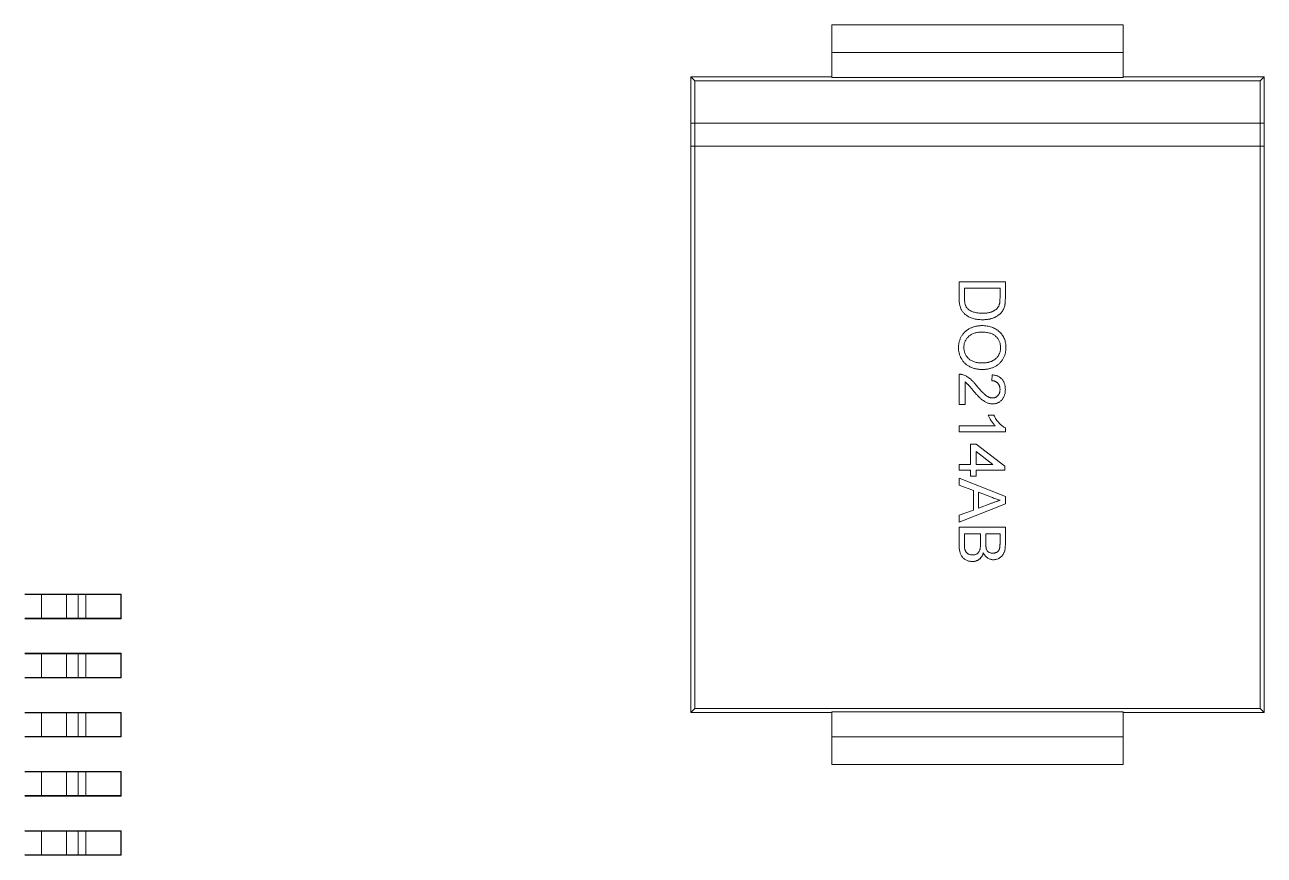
# Model space of a CAD drawing. Header units: millimetres. Extents: x 4 to 289, y 68 to 174.
# Drawn here: x 239.65 to 253.26, y 99.88 to 109.01 of the extents above; entities that cross this region are included whole.
import ezdxf

# ---------------------------------------------------------------- set-up
doc = ezdxf.new("R2010")
doc.units = ezdxf.units.MM
doc.layers.add('1', color=7, linetype='Continuous', true_color=0xffffff)

msp = doc.modelspace()

# ---------------------------------------------------------------- linework, layer by layer
at = {"layer": '1', "color": 155, "linetype": 'Continuous', "lineweight": 18}
for p, q in [((248.512, 108.701), (248.512, 109.005)), ((248.512, 109.005), (251.71, 109.005)), ((251.71, 108.701), (251.71, 109.005)), ((248.512, 108.427), (248.512, 108.701)), ((251.71, 108.427), (251.71, 108.701)), ((248.512, 108.434), (246.962, 108.434)), ((247.006, 108.39), (246.962, 108.434)), ((246.962, 108.434), (246.962, 107.926)), ((247.006, 108.39), (247.006, 107.926)), ((253.216, 108.39), (247.006, 108.39)), ((248.512, 108.427), (251.71, 108.427)), ((253.261, 108.434), (251.71, 108.434)), ((253.216, 108.39), (253.261, 108.434)), ((253.216, 107.926), (253.216, 108.39)), ((253.261, 107.926), (253.261, 108.434)), ((246.962, 107.926), (246.962, 107.672)), ((247.006, 107.926), (247.006, 107.672)), ((253.216, 107.672), (253.216, 107.926)), ((253.261, 107.672), (253.261, 107.926)), ((246.962, 107.672), (246.962, 101.449)), ((247.006, 107.672), (247.006, 101.493)), ((253.216, 101.493), (253.216, 107.672)), ((253.261, 101.449), (253.261, 107.672)), ((249.909, 105.999), (249.909, 106.181)), ((249.909, 106.181), (250.417, 106.181)), ((249.968, 106.11), (249.968, 106.005)), ((250.359, 106.11), (249.968, 106.11)), ((250.359, 106.007), (250.359, 106.11)), ((250.417, 106.181), (250.417, 106.007)), ((249.909, 104.833), (249.909, 105.165)), ((250.267, 105.094), (250.274, 105.159)), ((249.974, 105.082), (249.974, 104.833)), ((249.974, 104.833), (249.909, 104.833)), ((250.23, 104.716), (250.29, 104.716)), ((249.909, 104.533), (249.909, 104.599)), ((249.909, 104.599), (250.305, 104.599)), ((250.417, 104.575), (250.417, 104.533)), ((250.417, 104.533), (249.909, 104.533)), ((250.033, 104.175), (250.033, 104.397)), ((250.033, 104.397), (250.098, 104.397)), ((250.098, 104.397), (250.411, 104.156)), ((250.281, 104.175), (250.098, 104.316)), ((250.098, 104.316), (250.098, 104.175)), ((249.909, 104.11), (249.909, 104.175)), ((249.909, 104.175), (250.033, 104.175)), ((250.098, 104.175), (250.281, 104.175)), ((250.411, 104.156), (250.411, 104.11)), ((250.033, 104.11), (249.909, 104.11)), ((249.909, 103.947), (249.909, 104.023)), ((249.909, 104.023), (250.417, 103.822)), ((250.033, 104.045), (250.033, 104.11)), ((250.098, 104.045), (250.033, 104.045)), ((250.411, 104.11), (250.098, 104.11)), ((250.098, 104.11), (250.098, 104.045)), ((250.066, 103.889), (249.909, 103.947)), ((250.066, 103.673), (250.066, 103.889)), ((250.265, 103.816), (250.124, 103.868)), ((250.124, 103.868), (250.124, 103.694)), ((250.417, 103.822), (250.417, 103.741)), ((250.417, 103.741), (249.909, 103.539)), ((249.909, 103.615), (250.066, 103.673)), ((249.909, 103.539), (249.909, 103.615)), ((250.124, 103.694), (250.258, 103.744)), ((249.909, 103.294), (249.909, 103.485)), ((249.909, 103.485), (250.417, 103.485)), ((250.417, 103.485), (250.417, 103.295)), ((250.144, 103.413), (249.968, 103.413)), ((249.968, 103.413), (249.968, 103.293)), ((250.144, 103.301), (250.144, 103.413)), ((250.359, 103.413), (250.202, 103.413)), ((250.202, 103.413), (250.202, 103.308)), ((250.359, 103.316), (250.359, 103.413)), ((239.646, 102.749), (239.83, 102.749)), ((239.83, 102.744), (240.104, 102.744)), ((240.1, 102.749), (240.228, 102.749)), ((240.316, 102.749), (240.701, 102.749)), ((240.706, 102.484), (240.706, 102.744)), ((239.646, 102.479), (239.83, 102.479)), ((239.83, 102.484), (240.104, 102.484)), ((239.83, 102.479), (240.1, 102.479)), ((240.1, 102.479), (240.228, 102.479)), ((240.228, 102.479), (240.316, 102.479)), ((240.316, 102.479), (240.701, 102.479)), ((239.646, 102.099), (239.83, 102.099)), ((239.83, 102.094), (240.104, 102.094)), ((240.1, 102.099), (240.228, 102.099)), ((240.316, 102.099), (240.701, 102.099)), ((240.706, 101.834), (240.706, 102.094)), ((239.646, 101.829), (239.83, 101.829)), ((239.83, 101.834), (240.104, 101.834)), ((239.83, 101.829), (240.1, 101.829)), ((240.1, 101.829), (240.228, 101.829)), ((240.228, 101.829), (240.316, 101.829)), ((240.316, 101.829), (240.701, 101.829)), ((239.646, 101.449), (239.83, 101.449)), ((239.83, 101.444), (240.104, 101.444)), ((240.1, 101.449), (240.228, 101.449)), ((240.316, 101.449), (240.701, 101.449)), ((240.706, 101.184), (240.706, 101.444)), ((247.006, 101.493), (246.962, 101.449)), ((246.962, 101.449), (248.512, 101.449)), ((247.006, 101.493), (253.216, 101.493)), ((248.512, 101.182), (248.512, 101.456)), ((248.512, 101.456), (251.71, 101.456)), ((251.71, 101.182), (251.71, 101.456)), ((251.71, 101.449), (253.261, 101.449)), ((253.216, 101.493), (253.261, 101.449)), ((239.646, 101.179), (239.83, 101.179)), ((239.83, 101.184), (240.104, 101.184)), ((239.83, 101.179), (240.1, 101.179)), ((240.1, 101.179), (240.228, 101.179)), ((240.228, 101.179), (240.316, 101.179)), ((240.316, 101.179), (240.701, 101.179)), ((248.512, 100.877), (248.512, 101.182)), ((251.71, 100.877), (251.71, 101.182)), ((239.646, 100.799), (239.83, 100.799)), ((239.83, 100.794), (240.104, 100.794)), ((240.1, 100.799), (240.228, 100.799)), ((240.316, 100.799), (240.701, 100.799)), ((240.706, 100.534), (240.706, 100.794)), ((248.512, 100.877), (251.71, 100.877)), ((239.646, 100.529), (239.83, 100.529)), ((239.83, 100.534), (240.104, 100.534)), ((239.83, 100.529), (240.1, 100.529)), ((240.1, 100.529), (240.228, 100.529)), ((240.228, 100.529), (240.316, 100.529)), ((240.316, 100.529), (240.701, 100.529)), ((239.646, 100.149), (239.83, 100.149)), ((239.83, 100.144), (240.104, 100.144)), ((240.1, 100.149), (240.228, 100.149)), ((240.316, 100.149), (240.701, 100.149)), ((240.706, 99.884), (240.706, 100.144)), ((239.646, 99.879), (239.83, 99.879)), ((239.83, 99.884), (240.104, 99.884)), ((239.83, 99.879), (240.1, 99.879)), ((240.1, 99.879), (240.228, 99.879)), ((240.228, 99.879), (240.316, 99.879)), ((240.316, 99.879), (240.701, 99.879))]:
    msp.add_line(p, q, dxfattribs=at)
at = {"layer": '1', "color": 155, "linetype": 'Continuous', "lineweight": 13}
for p, q in [((248.512, 108.701), (251.71, 108.701)), ((247.006, 107.926), (246.962, 107.926)), ((247.006, 107.926), (253.216, 107.926)), ((253.261, 107.926), (253.216, 107.926)), ((246.962, 107.672), (247.006, 107.672)), ((253.216, 107.672), (247.006, 107.672)), ((253.216, 107.672), (253.261, 107.672)), ((239.646, 102.744), (239.83, 102.744)), ((239.83, 102.749), (239.83, 102.744)), ((239.83, 102.744), (239.83, 102.484)), ((240.104, 102.744), (240.232, 102.744)), ((240.104, 102.744), (240.104, 102.484)), ((240.232, 102.744), (240.317, 102.744)), ((240.232, 102.484), (240.232, 102.744)), ((240.317, 102.744), (240.701, 102.744)), ((240.317, 102.744), (240.317, 102.484)), ((240.701, 102.744), (240.706, 102.744)), ((240.701, 102.484), (240.701, 102.744)), ((239.646, 102.484), (239.83, 102.484)), ((239.83, 102.484), (239.83, 102.479)), ((240.104, 102.484), (240.232, 102.484)), ((240.317, 102.484), (240.232, 102.484)), ((240.317, 102.484), (240.701, 102.484)), ((240.701, 102.484), (240.706, 102.484)), ((239.646, 102.094), (239.83, 102.094)), ((239.83, 102.099), (239.83, 102.094)), ((239.83, 102.094), (239.83, 101.834)), ((240.104, 102.094), (240.232, 102.094)), ((240.104, 102.094), (240.104, 101.834)), ((240.232, 102.094), (240.317, 102.094)), ((240.232, 101.834), (240.232, 102.094)), ((240.317, 102.094), (240.701, 102.094)), ((240.317, 102.094), (240.317, 101.834)), ((240.701, 102.094), (240.706, 102.094)), ((240.701, 101.834), (240.701, 102.094)), ((239.646, 101.834), (239.83, 101.834)), ((239.83, 101.834), (239.83, 101.829)), ((240.104, 101.834), (240.232, 101.834)), ((240.317, 101.834), (240.232, 101.834)), ((240.317, 101.834), (240.701, 101.834)), ((240.701, 101.834), (240.706, 101.834)), ((239.646, 101.444), (239.83, 101.444)), ((239.83, 101.449), (239.83, 101.444)), ((239.83, 101.444), (239.83, 101.184)), ((240.104, 101.444), (240.232, 101.444)), ((240.104, 101.444), (240.104, 101.184)), ((240.232, 101.444), (240.317, 101.444)), ((240.232, 101.184), (240.232, 101.444)), ((240.317, 101.444), (240.701, 101.444)), ((240.317, 101.444), (240.317, 101.184)), ((240.701, 101.444), (240.706, 101.444)), ((240.701, 101.184), (240.701, 101.444)), ((239.646, 101.184), (239.83, 101.184)), ((239.83, 101.184), (239.83, 101.179)), ((240.104, 101.184), (240.232, 101.184)), ((240.317, 101.184), (240.232, 101.184)), ((240.317, 101.184), (240.701, 101.184)), ((240.701, 101.184), (240.706, 101.184)), ((248.512, 101.182), (251.71, 101.182)), ((239.646, 100.794), (239.83, 100.794)), ((239.83, 100.799), (239.83, 100.794)), ((239.83, 100.794), (239.83, 100.534)), ((240.104, 100.794), (240.232, 100.794)), ((240.104, 100.794), (240.104, 100.534)), ((240.232, 100.794), (240.317, 100.794)), ((240.232, 100.534), (240.232, 100.794)), ((240.317, 100.794), (240.701, 100.794)), ((240.317, 100.794), (240.317, 100.534)), ((240.701, 100.794), (240.706, 100.794)), ((240.701, 100.534), (240.701, 100.794)), ((239.646, 100.534), (239.83, 100.534)), ((239.83, 100.534), (239.83, 100.529)), ((240.104, 100.534), (240.232, 100.534)), ((240.317, 100.534), (240.232, 100.534)), ((240.317, 100.534), (240.701, 100.534)), ((240.701, 100.534), (240.706, 100.534)), ((239.646, 100.144), (239.83, 100.144)), ((239.83, 100.149), (239.83, 100.144)), ((239.83, 100.144), (239.83, 99.884)), ((240.104, 100.144), (240.232, 100.144)), ((240.104, 100.144), (240.104, 99.884)), ((240.232, 100.144), (240.317, 100.144)), ((240.232, 99.884), (240.232, 100.144)), ((240.317, 100.144), (240.701, 100.144)), ((240.317, 100.144), (240.317, 99.884)), ((240.701, 100.144), (240.706, 100.144)), ((240.701, 99.884), (240.701, 100.144)), ((239.646, 99.884), (239.83, 99.884)), ((239.83, 99.884), (239.83, 99.879)), ((240.104, 99.884), (240.232, 99.884)), ((240.317, 99.884), (240.232, 99.884)), ((240.317, 99.884), (240.701, 99.884)), ((240.701, 99.884), (240.706, 99.884))]:
    msp.add_line(p, q, dxfattribs=at)
at = {"layer": '1', "color": 155, "linetype": 'Continuous', "lineweight": 18}
for centre, start, end in [((240.701, 102.744), 0, 90), ((240.701, 102.484), 270, 0), ((240.701, 102.094), 0, 90), ((240.701, 101.834), 270, 0), ((240.701, 101.444), 0, 90), ((240.701, 101.184), 270, 0), ((240.701, 100.794), 0, 90), ((240.701, 100.534), 270, 0), ((240.701, 100.144), 0, 90), ((240.701, 99.884), 270, 0)]:
    msp.add_arc(centre, 0.005, start, end, dxfattribs=at)
at = {"layer": '1', "color": 155, "linetype": 'Continuous', "lineweight": 13}
for centre, major_axis, ratio, start_param, end_param in [((240.1, 102.744), (0, 0.005), 0.912846, 4.712389, 6.283185), ((240.228, 102.744), (0, 0.005), 0.912846, 4.712389, 6.283185), ((240.316, 102.744), (0, 0.005), 0.069756, 4.712389, 6.283185), ((240.701, 102.744), (0, -0.005), 0.069756, 1.570796, 3.141593), ((240.1, 102.484), (0, 0.005), 0.912846, 3.141593, 4.712389), ((240.228, 102.484), (0, 0.005), 0.912846, 3.141593, 4.712389), ((240.316, 102.484), (0, 0.005), 0.069756, 3.141593, 4.712389), ((240.701, 102.484), (0, -0.005), 0.069756, 0, 1.570796), ((240.1, 102.094), (0, 0.005), 0.912846, 4.712389, 6.283185), ((240.228, 102.094), (0, 0.005), 0.912846, 4.712389, 6.283185), ((240.316, 102.094), (0, 0.005), 0.069756, 4.712389, 6.283185), ((240.701, 102.094), (0, -0.005), 0.069756, 1.570796, 3.141593), ((240.1, 101.834), (0, 0.005), 0.912846, 3.141593, 4.712389), ((240.228, 101.834), (0, 0.005), 0.912846, 3.141593, 4.712389), ((240.316, 101.834), (0, 0.005), 0.069756, 3.141593, 4.712389), ((240.701, 101.834), (0, -0.005), 0.069756, 0, 1.570796), ((240.1, 101.444), (0, 0.005), 0.912846, 4.712389, 6.283185), ((240.228, 101.444), (0, 0.005), 0.912846, 4.712389, 6.283185), ((240.316, 101.444), (0, 0.005), 0.069756, 4.712389, 6.283185), ((240.701, 101.444), (0, -0.005), 0.069756, 1.570796, 3.141593), ((240.1, 101.184), (0, 0.005), 0.912846, 3.141593, 4.712389), ((240.228, 101.184), (0, 0.005), 0.912846, 3.141593, 4.712389), ((240.316, 101.184), (0, 0.005), 0.069756, 3.141593, 4.712389), ((240.701, 101.184), (0, -0.005), 0.069756, 0, 1.570796), ((240.1, 100.794), (0, 0.005), 0.912846, 4.712389, 6.283185), ((240.228, 100.794), (0, 0.005), 0.912846, 4.712389, 6.283185), ((240.316, 100.794), (0, 0.005), 0.069756, 4.712389, 6.283185), ((240.701, 100.794), (0, -0.005), 0.069756, 1.570796, 3.141593), ((240.1, 100.534), (0, 0.005), 0.912846, 3.141593, 4.712389), ((240.228, 100.534), (0, 0.005), 0.912846, 3.141593, 4.712389), ((240.316, 100.534), (0, 0.005), 0.069756, 3.141593, 4.712389), ((240.701, 100.534), (0, -0.005), 0.069756, 0, 1.570796), ((240.1, 100.144), (0, 0.005), 0.912846, 4.712389, 6.283185), ((240.228, 100.144), (0, 0.005), 0.912846, 4.712389, 6.283185), ((240.316, 100.144), (0, 0.005), 0.069756, 4.712389, 6.283185), ((240.701, 100.144), (0, -0.005), 0.069756, 1.570796, 3.141593), ((240.1, 99.884), (0, 0.005), 0.912846, 3.141593, 4.712389), ((240.228, 99.884), (0, 0.005), 0.912846, 3.141593, 4.712389), ((240.316, 99.884), (0, 0.005), 0.069756, 3.141593, 4.712389), ((240.701, 99.884), (0, -0.005), 0.069756, 0, 1.570796)]:
    msp.add_ellipse(centre, major_axis=major_axis, ratio=ratio, start_param=start_param, end_param=end_param, dxfattribs=at)
at = {"layer": '1', "color": 155, "linetype": 'Continuous', "lineweight": 18}
for points, knots in [([(250.166, 105.764), (250.157, 105.764), (250.138, 105.765), (250.112, 105.767), (250.087, 105.771), (250.064, 105.777), (250.042, 105.785), (250.023, 105.793), (250.005, 105.802), (249.99, 105.812), (249.976, 105.823), (249.963, 105.834), (249.953, 105.846), (249.943, 105.858), (249.935, 105.871), (249.928, 105.886), (249.923, 105.902), (249.918, 105.919), (249.914, 105.937), (249.911, 105.957), (249.91, 105.977), (249.909, 105.992), (249.909, 105.999)], [0, 0, 0, 0, 0.070538, 0.137265, 0.200472, 0.260573, 0.317203, 0.370006, 0.419824, 0.466241, 0.510134, 0.552081, 0.591863, 0.630336, 0.668716, 0.708706, 0.750896, 0.795285, 0.84198, 0.891765, 0.944294, 1, 1, 1, 1]), ([(249.968, 106.005), (249.968, 105.997), (249.968, 105.983), (249.97, 105.962), (249.973, 105.945), (249.977, 105.929), (249.982, 105.916), (249.988, 105.904), (249.995, 105.894), (250.001, 105.888), (250.004, 105.885)], [0, 0, 0, 0, 0.177956, 0.336653, 0.476122, 0.597334, 0.707007, 0.80993, 0.907088, 1, 1, 1, 1]), ([(250.348, 105.923), (250.349, 105.925), (250.351, 105.93), (250.353, 105.938), (250.355, 105.947), (250.356, 105.957), (250.357, 105.968), (250.358, 105.98), (250.358, 105.993), (250.359, 106.002), (250.359, 106.007)], [0, 0, 0, 0, 0.087425, 0.185248, 0.292738, 0.411206, 0.541246, 0.682781, 0.836034, 1, 1, 1, 1]), ([(250.417, 106.007), (250.417, 106.003), (250.417, 105.993), (250.417, 105.98), (250.416, 105.968), (250.416, 105.956), (250.414, 105.945), (250.413, 105.935), (250.412, 105.926), (250.411, 105.92), (250.41, 105.918)], [0, 0, 0, 0, 0.157891, 0.306794, 0.445674, 0.57568, 0.694631, 0.805978, 0.907764, 1, 1, 1, 1]), ([(250.004, 105.885), (250.008, 105.881), (250.017, 105.873), (250.032, 105.864), (250.05, 105.855), (250.069, 105.848), (250.09, 105.843), (250.114, 105.839), (250.14, 105.836), (250.158, 105.836), (250.167, 105.836)], [0, 0, 0, 0, 0.097773, 0.20086, 0.310441, 0.427816, 0.555168, 0.691834, 0.840089, 1, 1, 1, 1]), ([(250.374, 105.844), (250.371, 105.841), (250.365, 105.834), (250.356, 105.825), (250.345, 105.817), (250.335, 105.809), (250.324, 105.802), (250.312, 105.795), (250.3, 105.789), (250.287, 105.784), (250.273, 105.779), (250.259, 105.775), (250.245, 105.772), (250.23, 105.769), (250.215, 105.767), (250.199, 105.765), (250.183, 105.765), (250.172, 105.764), (250.166, 105.764)], [0, 0, 0, 0, 0.056812, 0.113882, 0.170533, 0.227547, 0.285353, 0.343701, 0.403, 0.463842, 0.525815, 0.588967, 0.653271, 0.719097, 0.786749, 0.855788, 0.926836, 1, 1, 1, 1]), ([(250.167, 105.836), (250.174, 105.836), (250.186, 105.836), (250.205, 105.837), (250.222, 105.839), (250.238, 105.842), (250.253, 105.846), (250.266, 105.85), (250.279, 105.855), (250.29, 105.861), (250.301, 105.868), (250.31, 105.874), (250.319, 105.881), (250.326, 105.889), (250.333, 105.897), (250.339, 105.905), (250.344, 105.914), (250.347, 105.92), (250.348, 105.923)], [0, 0, 0, 0, 0.091258, 0.177402, 0.258694, 0.334791, 0.406045, 0.473581, 0.537187, 0.597012, 0.654533, 0.709286, 0.761518, 0.811848, 0.860604, 0.907806, 0.954259, 1, 1, 1, 1]), ([(250.41, 105.918), (250.408, 105.911), (250.404, 105.897), (250.396, 105.877), (250.386, 105.86), (250.378, 105.849), (250.374, 105.844)], [0, 0, 0, 0, 0.261195, 0.513143, 0.757809, 1, 1, 1, 1]), ([(249.903, 105.458), (249.903, 105.464), (249.903, 105.476), (249.905, 105.493), (249.907, 105.509), (249.911, 105.526), (249.916, 105.541), (249.922, 105.557), (249.929, 105.571), (249.937, 105.586), (249.946, 105.599), (249.956, 105.612), (249.966, 105.624), (249.978, 105.635), (249.99, 105.645), (250.003, 105.654), (250.016, 105.663), (250.031, 105.67), (250.046, 105.677), (250.061, 105.683), (250.076, 105.688), (250.092, 105.692), (250.108, 105.695), (250.124, 105.697), (250.14, 105.699), (250.151, 105.699), (250.157, 105.699)], [0, 0, 0, 0, 0.044697, 0.088534, 0.131409, 0.173814, 0.215715, 0.257247, 0.298848, 0.340604, 0.382029, 0.42297, 0.463632, 0.504048, 0.544591, 0.584964, 0.626265, 0.667979, 0.709943, 0.751382, 0.792619, 0.833948, 0.875008, 0.916446, 0.957907, 1, 1, 1, 1]), ([(250.157, 105.699), (250.167, 105.699), (250.187, 105.699), (250.215, 105.695), (250.243, 105.69), (250.268, 105.683), (250.292, 105.673), (250.314, 105.662), (250.334, 105.648), (250.353, 105.632), (250.37, 105.615), (250.384, 105.596), (250.396, 105.576), (250.407, 105.555), (250.414, 105.532), (250.42, 105.509), (250.423, 105.484), (250.424, 105.467), (250.424, 105.458)], [0, 0, 0, 0, 0.075226, 0.146575, 0.2145, 0.27953, 0.342403, 0.403496, 0.463762, 0.523864, 0.583252, 0.641302, 0.698898, 0.756295, 0.814628, 0.874325, 0.935783, 1, 1, 1, 1]), ([(250.156, 105.628), (250.148, 105.627), (250.134, 105.627), (250.113, 105.625), (250.094, 105.621), (250.075, 105.616), (250.058, 105.609), (250.042, 105.601), (250.027, 105.591), (250.013, 105.58), (250.001, 105.567), (249.99, 105.554), (249.981, 105.54), (249.974, 105.525), (249.968, 105.51), (249.964, 105.493), (249.962, 105.476), (249.962, 105.464), (249.961, 105.459)], [0, 0, 0, 0, 0.075964, 0.148125, 0.217201, 0.2833, 0.347202, 0.4093, 0.470426, 0.531588, 0.591739, 0.650258, 0.707303, 0.764208, 0.821148, 0.879119, 0.938423, 1, 1, 1, 1]), ([(250.365, 105.458), (250.365, 105.463), (250.365, 105.474), (250.362, 105.491), (250.359, 105.507), (250.353, 105.522), (250.347, 105.537), (250.338, 105.551), (250.328, 105.565), (250.317, 105.578), (250.304, 105.59), (250.289, 105.6), (250.271, 105.608), (250.252, 105.616), (250.231, 105.621), (250.208, 105.625), (250.182, 105.627), (250.165, 105.627), (250.156, 105.628)], [0, 0, 0, 0, 0.055943, 0.110382, 0.164048, 0.216759, 0.269601, 0.323009, 0.377581, 0.433449, 0.490922, 0.550625, 0.613117, 0.679861, 0.751358, 0.828261, 0.910795, 1, 1, 1, 1]), ([(250.162, 105.217), (250.156, 105.217), (250.144, 105.218), (250.125, 105.219), (250.107, 105.221), (250.09, 105.225), (250.073, 105.229), (250.057, 105.234), (250.041, 105.241), (250.025, 105.248), (250.011, 105.256), (249.997, 105.265), (249.984, 105.275), (249.972, 105.285), (249.961, 105.297), (249.951, 105.309), (249.942, 105.322), (249.934, 105.336), (249.926, 105.35), (249.92, 105.365), (249.915, 105.38), (249.91, 105.395), (249.907, 105.41), (249.904, 105.426), (249.903, 105.442), (249.903, 105.453), (249.903, 105.458)], [0, 0, 0, 0, 0.04756, 0.093962, 0.139112, 0.183626, 0.227457, 0.270703, 0.313611, 0.35626, 0.398366, 0.439557, 0.480045, 0.519888, 0.559658, 0.599421, 0.639208, 0.679668, 0.72002, 0.759859, 0.79956, 0.839199, 0.878956, 0.918794, 0.959083, 1, 1, 1, 1]), ([(249.961, 105.459), (249.962, 105.452), (249.962, 105.441), (249.964, 105.423), (249.969, 105.407), (249.974, 105.391), (249.982, 105.376), (249.991, 105.362), (250.002, 105.349), (250.014, 105.336), (250.028, 105.325), (250.043, 105.315), (250.06, 105.307), (250.078, 105.3), (250.097, 105.295), (250.118, 105.292), (250.14, 105.289), (250.155, 105.289), (250.163, 105.289)], [0, 0, 0, 0, 0.061055, 0.119545, 0.176806, 0.232956, 0.288583, 0.344667, 0.401662, 0.46054, 0.520477, 0.581213, 0.643431, 0.707961, 0.775371, 0.846414, 0.921152, 1, 1, 1, 1]), ([(250.424, 105.458), (250.424, 105.452), (250.423, 105.441), (250.422, 105.424), (250.419, 105.408), (250.416, 105.392), (250.411, 105.376), (250.405, 105.361), (250.398, 105.346), (250.391, 105.332), (250.382, 105.318), (250.372, 105.306), (250.362, 105.294), (250.351, 105.283), (250.339, 105.272), (250.326, 105.263), (250.312, 105.254), (250.297, 105.246), (250.282, 105.24), (250.267, 105.234), (250.251, 105.229), (250.234, 105.224), (250.217, 105.221), (250.199, 105.219), (250.181, 105.218), (250.169, 105.217), (250.162, 105.217)], [0, 0, 0, 0, 0.043099, 0.085587, 0.126908, 0.167967, 0.20845, 0.249025, 0.289281, 0.33001, 0.370598, 0.410466, 0.450033, 0.489688, 0.529116, 0.569037, 0.609703, 0.650759, 0.692509, 0.734219, 0.776707, 0.819552, 0.863351, 0.907839, 0.953334, 1, 1, 1, 1]), ([(250.163, 105.289), (250.168, 105.289), (250.178, 105.289), (250.192, 105.29), (250.206, 105.292), (250.22, 105.294), (250.233, 105.297), (250.246, 105.3), (250.258, 105.304), (250.269, 105.309), (250.281, 105.315), (250.291, 105.321), (250.301, 105.327), (250.31, 105.334), (250.318, 105.342), (250.326, 105.351), (250.334, 105.36), (250.34, 105.369), (250.346, 105.379), (250.351, 105.389), (250.356, 105.4), (250.359, 105.411), (250.362, 105.422), (250.364, 105.434), (250.365, 105.445), (250.365, 105.453), (250.365, 105.458)], [0, 0, 0, 0, 0.050852, 0.099752, 0.147438, 0.194086, 0.239171, 0.28334, 0.326577, 0.368936, 0.410572, 0.451051, 0.490877, 0.530044, 0.568937, 0.607578, 0.64642, 0.685679, 0.724799, 0.763513, 0.802173, 0.84074, 0.879649, 0.919071, 0.959098, 1, 1, 1, 1]), ([(249.909, 105.165), (249.913, 105.165), (249.921, 105.165), (249.932, 105.164), (249.944, 105.162), (249.951, 105.16), (249.954, 105.158)], [0, 0, 0, 0, 0.252643, 0.50444, 0.750407, 1, 1, 1, 1]), ([(249.954, 105.158), (249.96, 105.156), (249.973, 105.152), (249.99, 105.143), (250.007, 105.132), (250.022, 105.122), (250.033, 105.113), (250.042, 105.105), (250.051, 105.096), (250.06, 105.087), (250.07, 105.077), (250.079, 105.066), (250.089, 105.054), (250.096, 105.045), (250.099, 105.041)], [0, 0, 0, 0, 0.100388, 0.204407, 0.310686, 0.422157, 0.480685, 0.543238, 0.6095, 0.679555, 0.753841, 0.831641, 0.913813, 1, 1, 1, 1]), ([(250.274, 105.159), (250.28, 105.158), (250.291, 105.157), (250.307, 105.153), (250.322, 105.149), (250.336, 105.143), (250.348, 105.137), (250.36, 105.129), (250.371, 105.12), (250.381, 105.11), (250.389, 105.099), (250.397, 105.087), (250.403, 105.074), (250.408, 105.06), (250.412, 105.045), (250.415, 105.03), (250.417, 105.013), (250.417, 105.002), (250.417, 104.996)], [0, 0, 0, 0, 0.070675, 0.137493, 0.201473, 0.262869, 0.32255, 0.380737, 0.43822, 0.495487, 0.553484, 0.611346, 0.670644, 0.731587, 0.794183, 0.859445, 0.928208, 1, 1, 1, 1]), ([(250.069, 104.98), (250.065, 104.985), (250.058, 104.993), (250.048, 105.005), (250.039, 105.016), (250.031, 105.026), (250.024, 105.035), (250.017, 105.042), (250.012, 105.048), (250.003, 105.057), (249.992, 105.069), (249.98, 105.077), (249.974, 105.082)], [0, 0, 0, 0, 0.1242, 0.23683, 0.339495, 0.431254, 0.511455, 0.581223, 0.640495, 0.688308, 0.850333, 1, 1, 1, 1]), ([(250.277, 104.84), (250.272, 104.84), (250.262, 104.84), (250.247, 104.842), (250.232, 104.846), (250.217, 104.851), (250.202, 104.858), (250.187, 104.866), (250.171, 104.877), (250.158, 104.887), (250.147, 104.897), (250.138, 104.905), (250.128, 104.915), (250.117, 104.925), (250.106, 104.938), (250.094, 104.951), (250.082, 104.965), (250.073, 104.975), (250.069, 104.98)], [0, 0, 0, 0, 0.057945, 0.116018, 0.174826, 0.234683, 0.296827, 0.364061, 0.436192, 0.51426, 0.556976, 0.604856, 0.657675, 0.715751, 0.77884, 0.847501, 0.921228, 1, 1, 1, 1]), ([(250.099, 105.041), (250.105, 105.035), (250.115, 105.022), (250.131, 105.004), (250.146, 104.988), (250.159, 104.974), (250.172, 104.961), (250.184, 104.95), (250.194, 104.94), (250.204, 104.932), (250.214, 104.926), (250.223, 104.92), (250.232, 104.915), (250.241, 104.911), (250.25, 104.908), (250.259, 104.906), (250.268, 104.905), (250.274, 104.905), (250.276, 104.905)], [0, 0, 0, 0, 0.11141, 0.214526, 0.309417, 0.396087, 0.474284, 0.544374, 0.60642, 0.660582, 0.709794, 0.756451, 0.800767, 0.843168, 0.884295, 0.923885, 0.962359, 1, 1, 1, 1]), ([(250.359, 104.997), (250.359, 105.001), (250.358, 105.008), (250.357, 105.018), (250.355, 105.027), (250.353, 105.036), (250.349, 105.045), (250.345, 105.053), (250.34, 105.06), (250.335, 105.067), (250.328, 105.073), (250.321, 105.079), (250.314, 105.083), (250.306, 105.087), (250.297, 105.09), (250.288, 105.092), (250.278, 105.093), (250.271, 105.093), (250.267, 105.094)], [0, 0, 0, 0, 0.070696, 0.138358, 0.20337, 0.2657, 0.327256, 0.386512, 0.445858, 0.505173, 0.56378, 0.622343, 0.680824, 0.739795, 0.800801, 0.864239, 0.930631, 1, 1, 1, 1]), ([(250.276, 104.905), (250.279, 104.905), (250.285, 104.905), (250.293, 104.906), (250.301, 104.908), (250.308, 104.911), (250.316, 104.914), (250.322, 104.919), (250.329, 104.924), (250.335, 104.93), (250.341, 104.937), (250.345, 104.944), (250.35, 104.952), (250.353, 104.96), (250.355, 104.969), (250.357, 104.978), (250.358, 104.987), (250.359, 104.994), (250.359, 104.997)], [0, 0, 0, 0, 0.061762, 0.121174, 0.179421, 0.236843, 0.294322, 0.353191, 0.412721, 0.474522, 0.537057, 0.599591, 0.662367, 0.725246, 0.790316, 0.857724, 0.927232, 1, 1, 1, 1]), ([(250.417, 104.996), (250.417, 104.99), (250.417, 104.979), (250.415, 104.962), (250.412, 104.946), (250.407, 104.931), (250.402, 104.917), (250.395, 104.904), (250.387, 104.892), (250.377, 104.882), (250.367, 104.872), (250.356, 104.863), (250.344, 104.856), (250.332, 104.85), (250.319, 104.845), (250.306, 104.842), (250.292, 104.84), (250.282, 104.84), (250.277, 104.84)], [0, 0, 0, 0, 0.074712, 0.145539, 0.213339, 0.278615, 0.342094, 0.40389, 0.465063, 0.526577, 0.587328, 0.64638, 0.704345, 0.761672, 0.819418, 0.878039, 0.937796, 1, 1, 1, 1]), ([(250.305, 104.599), (250.302, 104.602), (250.294, 104.61), (250.283, 104.623), (250.273, 104.638), (250.262, 104.654), (250.252, 104.67), (250.244, 104.686), (250.236, 104.701), (250.232, 104.711), (250.23, 104.716)], [0, 0, 0, 0, 0.11167, 0.232094, 0.362743, 0.502558, 0.641525, 0.771098, 0.890162, 1, 1, 1, 1]), ([(250.29, 104.716), (250.294, 104.708), (250.303, 104.692), (250.317, 104.669), (250.332, 104.648), (250.349, 104.628), (250.366, 104.611), (250.383, 104.597), (250.4, 104.584), (250.412, 104.578), (250.417, 104.575)], [0, 0, 0, 0, 0.142657, 0.281169, 0.416977, 0.550852, 0.678364, 0.795032, 0.901998, 1, 1, 1, 1]), ([(250.258, 103.744), (250.263, 103.746), (250.273, 103.749), (250.288, 103.755), (250.302, 103.76), (250.314, 103.765), (250.327, 103.769), (250.338, 103.774), (250.349, 103.778), (250.355, 103.78), (250.359, 103.781)], [0, 0, 0, 0, 0.153148, 0.299433, 0.436426, 0.565671, 0.686508, 0.799269, 0.903395, 1, 1, 1, 1]), ([(250.359, 103.781), (250.351, 103.783), (250.334, 103.787), (250.311, 103.795), (250.287, 103.805), (250.272, 103.812), (250.265, 103.816)], [0, 0, 0, 0, 0.247294, 0.495608, 0.746359, 1, 1, 1, 1]), ([(250.055, 103.107), (250.049, 103.107), (250.038, 103.108), (250.021, 103.11), (250.004, 103.115), (249.989, 103.122), (249.975, 103.129), (249.962, 103.138), (249.951, 103.148), (249.942, 103.159), (249.934, 103.17), (249.928, 103.183), (249.922, 103.198), (249.917, 103.214), (249.914, 103.231), (249.911, 103.251), (249.909, 103.272), (249.909, 103.286), (249.909, 103.294)], [0, 0, 0, 0, 0.064255, 0.12736, 0.189472, 0.251721, 0.312027, 0.368675, 0.422681, 0.47406, 0.525774, 0.579622, 0.637375, 0.6984, 0.764357, 0.836315, 0.914678, 1, 1, 1, 1]), ([(249.968, 103.293), (249.968, 103.288), (249.968, 103.279), (249.968, 103.267), (249.969, 103.258), (249.97, 103.252), (249.97, 103.25)], [0, 0, 0, 0, 0.329395, 0.60519, 0.827887, 1, 1, 1, 1]), ([(249.97, 103.25), (249.971, 103.246), (249.973, 103.239), (249.976, 103.229), (249.979, 103.221), (249.984, 103.213), (249.99, 103.205), (249.996, 103.199), (250.004, 103.193), (250.013, 103.188), (250.022, 103.184), (250.033, 103.181), (250.044, 103.179), (250.052, 103.179), (250.056, 103.179)], [0, 0, 0, 0, 0.088971, 0.172271, 0.250312, 0.324655, 0.397844, 0.473301, 0.551826, 0.634749, 0.721766, 0.810393, 0.903175, 1, 1, 1, 1]), ([(250.176, 103.203), (250.175, 103.199), (250.173, 103.192), (250.169, 103.181), (250.164, 103.171), (250.158, 103.162), (250.152, 103.153), (250.146, 103.146), (250.139, 103.138), (250.131, 103.132), (250.123, 103.126), (250.114, 103.121), (250.105, 103.117), (250.096, 103.113), (250.086, 103.11), (250.076, 103.108), (250.065, 103.107), (250.058, 103.107), (250.055, 103.107)], [0, 0, 0, 0, 0.070464, 0.137957, 0.203579, 0.267692, 0.330186, 0.391534, 0.452664, 0.513154, 0.573454, 0.632968, 0.692332, 0.751474, 0.812187, 0.872962, 0.93542, 1, 1, 1, 1]), ([(250.056, 103.179), (250.06, 103.179), (250.069, 103.179), (250.082, 103.182), (250.095, 103.186), (250.106, 103.192), (250.115, 103.2), (250.124, 103.208), (250.13, 103.219), (250.136, 103.231), (250.139, 103.245), (250.142, 103.261), (250.144, 103.28), (250.144, 103.294), (250.144, 103.301)], [0, 0, 0, 0, 0.08014, 0.156281, 0.229406, 0.301799, 0.372743, 0.442668, 0.513321, 0.586548, 0.668323, 0.763677, 0.874081, 1, 1, 1, 1]), ([(250.286, 103.127), (250.28, 103.127), (250.269, 103.127), (250.253, 103.131), (250.238, 103.137), (250.223, 103.145), (250.209, 103.156), (250.196, 103.169), (250.185, 103.185), (250.179, 103.197), (250.176, 103.203)], [0, 0, 0, 0, 0.115843, 0.230569, 0.347355, 0.468253, 0.592303, 0.71997, 0.8556, 1, 1, 1, 1]), ([(250.202, 103.308), (250.202, 103.305), (250.202, 103.298), (250.203, 103.289), (250.203, 103.28), (250.204, 103.272), (250.205, 103.265), (250.206, 103.258), (250.207, 103.253), (250.208, 103.249), (250.208, 103.247)], [0, 0, 0, 0, 0.16698, 0.320807, 0.463135, 0.594248, 0.712367, 0.819455, 0.915752, 1, 1, 1, 1]), ([(250.208, 103.247), (250.21, 103.244), (250.212, 103.236), (250.218, 103.226), (250.225, 103.217), (250.234, 103.21), (250.244, 103.205), (250.255, 103.201), (250.267, 103.199), (250.275, 103.198), (250.279, 103.198)], [0, 0, 0, 0, 0.132377, 0.255195, 0.373722, 0.490011, 0.607812, 0.73111, 0.859997, 1, 1, 1, 1]), ([(250.279, 103.198), (250.283, 103.198), (250.292, 103.199), (250.303, 103.201), (250.314, 103.205), (250.325, 103.21), (250.334, 103.216), (250.341, 103.224), (250.347, 103.233), (250.351, 103.241), (250.353, 103.249), (250.355, 103.256), (250.356, 103.264), (250.357, 103.272), (250.358, 103.282), (250.358, 103.293), (250.359, 103.304), (250.359, 103.312), (250.359, 103.316)], [0, 0, 0, 0, 0.076011, 0.148136, 0.217788, 0.286768, 0.354043, 0.418611, 0.483636, 0.55023, 0.586928, 0.629158, 0.677238, 0.730043, 0.788863, 0.85375, 0.92411, 1, 1, 1, 1]), ([(250.417, 103.295), (250.417, 103.29), (250.417, 103.281), (250.416, 103.267), (250.415, 103.255), (250.414, 103.243), (250.411, 103.231), (250.409, 103.221), (250.405, 103.211), (250.401, 103.199), (250.393, 103.185), (250.382, 103.17), (250.369, 103.157), (250.354, 103.146), (250.337, 103.138), (250.32, 103.131), (250.303, 103.127), (250.291, 103.127), (250.286, 103.127)], [0, 0, 0, 0, 0.058732, 0.114603, 0.167657, 0.217967, 0.265775, 0.311171, 0.353792, 0.394745, 0.472806, 0.549192, 0.62478, 0.702625, 0.779741, 0.854063, 0.927155, 1, 1, 1, 1]), ([(239.83, 102.749), (239.889, 102.749), (239.943, 102.749), (240.039, 102.749), (240.075, 102.749), (240.1, 102.749)], [0, 0, 0, 0, 0.5, 0.5, 1, 1, 1, 1]), ([(239.83, 102.099), (239.889, 102.099), (239.943, 102.099), (240.039, 102.099), (240.075, 102.099), (240.1, 102.099)], [0, 0, 0, 0, 0.5, 0.5, 1, 1, 1, 1]), ([(239.83, 101.449), (239.889, 101.449), (239.943, 101.449), (240.039, 101.449), (240.075, 101.449), (240.1, 101.449)], [0, 0, 0, 0, 0.5, 0.5, 1, 1, 1, 1]), ([(239.83, 100.799), (239.889, 100.799), (239.943, 100.799), (240.039, 100.799), (240.075, 100.799), (240.1, 100.799)], [0, 0, 0, 0, 0.5, 0.5, 1, 1, 1, 1]), ([(239.83, 100.149), (239.889, 100.149), (239.943, 100.149), (240.039, 100.149), (240.075, 100.149), (240.1, 100.149)], [0, 0, 0, 0, 0.5, 0.5, 1, 1, 1, 1])]:
    msp.add_open_spline(points, degree=3, knots=knots, dxfattribs=at)
for points in [[(240.228, 102.749), (240.244, 102.749), (240.277, 102.749), (240.316, 102.749)], [(240.228, 102.099), (240.244, 102.099), (240.277, 102.099), (240.316, 102.099)], [(240.228, 101.449), (240.244, 101.449), (240.277, 101.449), (240.316, 101.449)], [(240.228, 100.799), (240.244, 100.799), (240.277, 100.799), (240.316, 100.799)], [(240.228, 100.149), (240.244, 100.149), (240.277, 100.149), (240.316, 100.149)]]:
    msp.add_open_spline(points, degree=3, dxfattribs=at)

doc.saveas('drawing.dxf')
